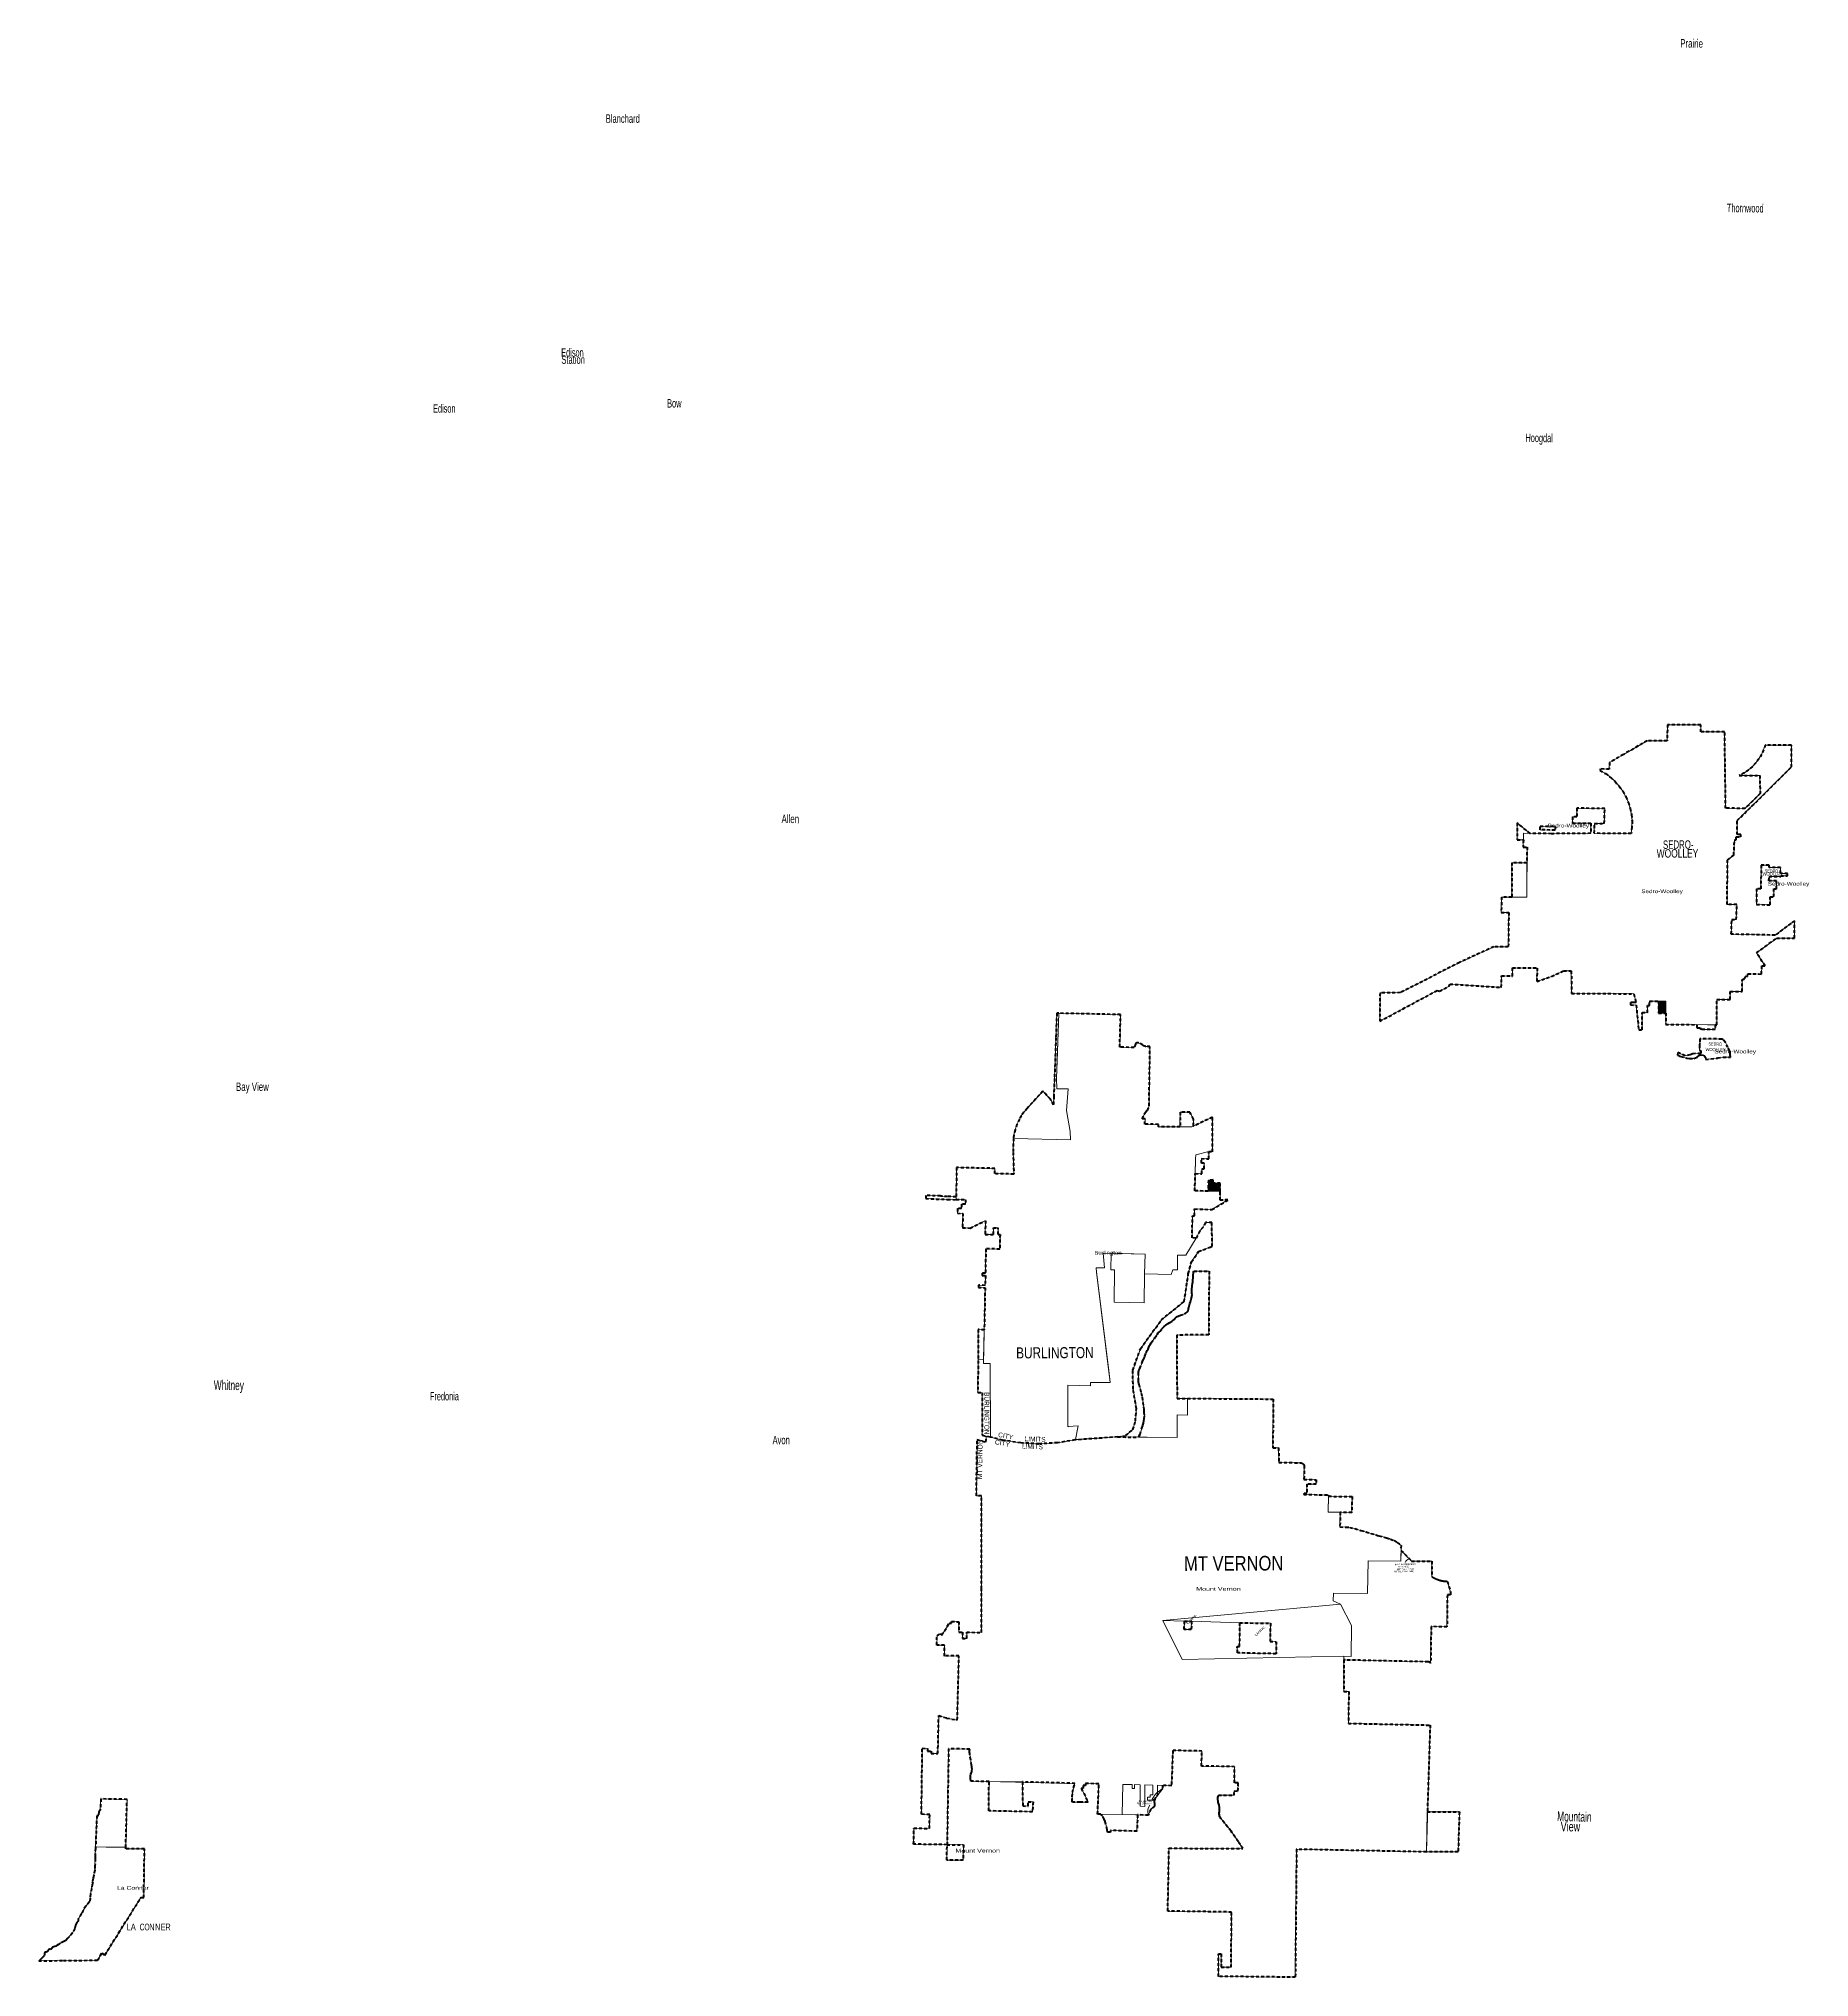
# Model space of a CAD drawing. Header units: feet. Extents: x -903180 to 1023491, y -707744 to 564635.
# Drawn here: x -368591 to -294919, y 327342 to 407993 of the extents above; entities that cross this region are included whole.
import ezdxf

# ---------------------------------------------------------------- set-up
doc = ezdxf.new("R2010")
doc.units = ezdxf.units.FT
doc.header["$LTSCALE"] = 80
doc.linetypes.add('SHORT_DASHED', pattern=[2.7, 1.5, -1.2])
for name, color, linetype, lineweight in [('1', 7, 'Continuous', 13), ('13', 7, 'SHORT_DASHED', 40), ('58', 7, 'Continuous', 13)]:
    doc.layers.add(name, color=color, linetype=linetype, lineweight=lineweight)
for name, color, linetype in [('14', 7, 'Continuous'), ('15', 7, 'Continuous'), ('16', 7, 'Continuous'), ('36', 7, 'Continuous')]:
    doc.layers.add(name, color=color, linetype=linetype)

msp = doc.modelspace()

# ---------------------------------------------------------------- hatches: boundary and pattern name
at = {"layer": '58'}
for points in [[(-300891.4, 367456.48), (-301189.01, 367455.49), (-301189.75, 367953.29), (-300889.76, 367952.26)], [(-319928.77, 360046.35), (-319923.28, 360508.98), (-319722.4, 360512.39), (-319721.59, 360386.4), (-319426.27, 360384.5), (-319427.66, 360034.79)]]:
    msp.add_hatch(color=256, dxfattribs=at).paths.add_polyline_path(points)

# ---------------------------------------------------------------- linework, layer by layer
at = {"layer": '1'}
for centre, radius, start, end in [((-311477.51, 344488.59), 277.72, 109.52606, 157.31886), ((-321449.4, 334352.59), 901.88, 119.16591, 157.08884), ((-321923.04, 334223.64), 522.44, 147.71579, 193.61664)]:
    msp.add_arc(centre, radius, start, end, dxfattribs=at)
at = {"layer": '13'}
for p, q in [((-307718.75, 372283.32), (-307734.5, 371643.13)), ((-299439.65, 366841.46), (-299439.94, 366771.38)), ((-327887.99, 362825.36), (-327965.37, 362595.35)), ((-319427.66, 360034.79), (-319426.27, 360384.5)), ((-328869.15, 358519.21), (-328665.97, 358519.35)), ((-328869.15, 358245.23), (-328869.15, 358519.21)), ((-328665.97, 358245.39), (-328665.97, 358519.35)), ((-328665.97, 358245.39), (-328592, 358245.46)), ((-310270.87, 343854.44), (-310258.34, 343851.15)), ((-324529.55, 334131.67), (-324478.92, 335387.81)), ((-318690.34, 335089.73), (-318681.68, 335429.44)), ((-324407.4, 334129.97), (-324529.55, 334131.67)), ((-324342.91, 334073.29), (-324407.4, 334129.97)), ((-324261.5, 333925.5), (-324342.91, 334073.29)), ((-324222.26, 333824.12), (-324261.5, 333925.5)), ((-324137.26, 333490.17), (-324222.26, 333824.12)), ((-324114.05, 333381.76), (-324137.26, 333490.17))]:
    msp.add_line(p, q, dxfattribs=at)
for points in [[(-298833.11, 366971.52), (-298767.04, 366971.46), (-298766, 368022.3), (-298204.68, 368021.75), (-298204.36, 368359.92), (-297711.6, 368356.54), (-297705.41, 368851.56), (-297652.14, 368852.76), (-297569.55, 368985.2), (-297484.14, 368984.47), (-297471.12, 369086.62), (-296904.52, 369081.19), (-296891.28, 369421.73), (-296756.05, 369418.11), (-297112.66, 369965.75), (-296274.39, 370569.17), (-295533.9, 370572.49), (-295529.25, 371300.94), (-295685.37, 371184.68), (-296339.36, 370697.65), (-298161.45, 370738.6), (-298145.06, 371345.23), (-297955.08, 371345.41), (-297931.45, 371968.08), (-298330.12, 371975.23), (-298324.7, 373824.35), (-298054.9, 374024.43), (-298032.6, 374664.74), (-297964.2, 374665.06), (-297960.74, 374789.82), (-297771.61, 374790.68), (-297772.02, 374879.22), (-297912.88, 374882.6), (-297915.54, 375462.07), (-295657.05, 377698.81), (-295663.19, 378606.26), (-296748.4, 378607.23), (-296816.76, 378408.56), (-296905.51, 378218.12), (-297013.67, 378038), (-297140.08, 377870.17), (-297283.33, 377716.47), (-297441.87, 377578.59), (-297613.95, 377458.04), (-297797.68, 377356.14), (-297834.83, 377338.48), (-296980.97, 377340.73), (-296959.8, 376587.41), (-297593.72, 375969.82), (-298397.03, 375979.32), (-298438.55, 379154.97), (-299431.94, 379152.6), (-299435.32, 379450.71), (-300814.16, 379452.72), (-300837.35, 378779.72), (-301668.4, 378785.94), (-302652.92, 378213.03), (-303228.78, 377877.93), (-303241.45, 377602.55), (-303620.11, 377616.06), (-303622.79, 377552.79), (-303399.11, 377420.49), (-303190.49, 377265.54), (-302999.2, 377089.63), (-302827.35, 376894.7), (-302676.82, 376682.86), (-302549.26, 376456.45), (-302446.06, 376217.95), (-302368.36, 375969.97), (-302317.01, 375715.22), (-302292.56, 375456.5), (-302295.29, 375196.65), (-302325.17, 374938.5), (-302327.26, 374926.34), (-303862.28, 374935.84), (-303855.25, 375348.63), (-303448.82, 375350.52), (-303427.53, 375966.32), (-304585.78, 375978.94), (-304584.91, 375622.91), (-304766, 375622.07), (-304767.21, 375363.37), (-304012.21, 375351.93), (-304014.32, 374934.7), (-305652.68, 374919.17), (-306529.25, 374932.34), (-307071.17, 375366.14), (-307068.9, 374658.95), (-306815.64, 374657.99), (-306821.86, 374363.61), (-306662.39, 374361.42), (-306666.06, 373705.44), (-307290.76, 373711.05), (-307297.04, 372280.72), (-307718.75, 372283.32)], [(-307734.5, 371643.13), (-307423.18, 371636.33), (-307440.79, 370212.61), (-308048.22, 370216.98), (-309478.12, 369558.73), (-311931.84, 368305.6), (-312779.07, 368292.9), (-312792.78, 367114.33), (-310402.49, 368396.62), (-310305.86, 368365.87), (-309918.14, 368564.64), (-309867.23, 368665.3), (-307734.36, 368522.49), (-307720.7, 369006.88), (-307272.43, 368997.93), (-307268.27, 369345.13), (-306238.12, 369331.31), (-306256.98, 368770.54), (-305642.97, 368983.49), (-305134.78, 369212.18), (-304822.37, 369210.38), (-304805.8, 368274.44), (-302222.93, 368259.36), (-302127.83, 367898.72), (-302227.69, 367898.41), (-302351.73, 367898.85), (-302352.11, 367792.85), (-302122.14, 367790.23), (-302012.18, 366753.68), (-301869.44, 366757.91), (-301866.87, 367474.03), (-301647.16, 367473.24), (-301646.09, 367772.88), (-301562.4, 367772.58), (-301561.75, 367954.67), (-301189.75, 367953.29), (-301189.01, 367455.49), (-300891.4, 367456.48), (-300893.27, 366978.11), (-299592.03, 366973.42)], [(-319928.77, 360046.35), (-320484.08, 360059.16), (-320469.07, 360775.63), (-320195.15, 360771.45), (-320195.55, 360981.45), (-320095.56, 360982.49), (-320094.66, 361214.49), (-320214.65, 361215.95), (-320214.7, 361399.95), (-319907.84, 361391.65), (-319908.63, 361693.26), (-319752.69, 361689.23), (-319747.43, 363124.1), (-320542.29, 362752.26), (-320542.48, 362769.26), (-320547.32, 363048.77), (-320689.26, 363331.56), (-321093.19, 363330.31), (-321103.46, 362720.57), (-321999.62, 362727.2), (-321999.62, 362827.2), (-322564.29, 362829.61), (-322558.27, 363051.68), (-322677.81, 363053.12), (-322569.23, 363293.6), (-322494.96, 363400.94), (-322452.68, 363400.43), (-322391.68, 363600.46), (-322351.19, 366064.5), (-322526.08, 366067.73), (-322546.99, 366071.28), (-322558.83, 366074.56), (-322579.44, 366082.06), (-322621.72, 366108.75), (-322656.97, 366132.17), (-322817.4, 366210.63), (-322832.74, 366216.25), (-322848.78, 366220.24), (-322868.69, 366223.52), (-322891.18, 366222.34), (-322912.49, 366213.44), (-322926.54, 366199.86), (-322948.44, 366163.28), (-323011.36, 366026.67), (-323607.09, 366037.66), (-323577.19, 367392.35), (-326148.42, 367448.8), (-326230.49, 367452), (-326266.93, 366432.13), (-326325.17, 364729.9), (-326353.32, 363991.17), (-326366.88, 363639.27), (-326460.67, 363823.27), (-326497.82, 363877.83), (-326816.14, 364205.89), (-327460.77, 363492.97), (-327597.57, 363331.4), (-327705.22, 363183.29), (-327787.07, 363038.55), (-327887.99, 362825.36)], [(-299592.03, 366973.42), (-299591.14, 366841.46), (-299439.65, 366841.46)], [(-298833.11, 366971.52), (-298831.95, 366771.46), (-299439.94, 366771.38)], [(-327965.37, 362595.35), (-328012.46, 362391.14), (-328034.5, 362243.98), (-328046.75, 361658.31), (-328017.94, 360757.49)], [(-328017.94, 360757.49), (-328811.03, 360775.15), (-328806.35, 360993.03), (-330400.56, 361028.13), (-330417.83, 359813.8), (-330776.31, 359824.61), (-331071.37, 359839.01), (-331071.39, 359847.02), (-331680.72, 359867.13), (-331681.11, 359735.08), (-330778.12, 359702.21), (-330418.81, 359690.06), (-330418.57, 359706.76), (-330022.64, 359692.5), (-330026.69, 359503.16), (-330199.01, 359502.33), (-330198.13, 359319.94), (-330365.56, 359322.65), (-330365.03, 359125.54), (-330140.08, 359119.91), (-330149.29, 358517.21), (-329837.69, 358514.18), (-329424.45, 358711.56), (-329199.61, 358816.49), (-329207.72, 358244.9), (-328869.15, 358245.23)], [(-319426.27, 360384.5), (-319721.59, 360386.4), (-319722.4, 360512.39), (-319923.28, 360508.98), (-319928.77, 360046.35)], [(-323697.12, 349821.77), (-323362.72, 349874.4), (-323059.52, 350131.11), (-322958.33, 350485.44), (-322916.36, 351003.35), (-323056.25, 351815.21), (-323062.73, 352594.83), (-322749.79, 353493.37), (-321879.02, 354691.43), (-320926.62, 355453.83), (-320756.55, 356611.05), (-320627.29, 357107.97), (-320334.77, 357530.01), (-319844.96, 357717.21), (-319769.05, 357754.58), (-319773.15, 358738.45), (-320043.17, 358742.22), (-320138.91, 358554.71), (-320283.49, 358390.29), (-320432.28, 358096.41), (-320593.04, 358099.03), (-320587.57, 359027.37), (-320497.57, 359027.12), (-320494.93, 359305.12), (-319772.46, 359283.9), (-319108.16, 359680.7), (-319435.71, 359677.16), (-319427.66, 360034.79)], [(-328592, 358245.46), (-328599.86, 357637.98), (-329181.46, 357646.7), (-329201.5, 356634.22), (-329334.07, 356635.42), (-329334.3, 356535.33), (-329199.09, 356535.6), (-329210.98, 356127.59), (-329488.55, 356134.76), (-329490.17, 356037.21), (-329212.6, 356030.04), (-329248.19, 354277.22), (-329499.08, 354287.4), (-329511.76, 351666.97), (-329331.78, 351662.02), (-329337.58, 349897.91), (-329164.73, 349858.07)], [(-323697.12, 349821.77), (-322831.58, 349813.81), (-322796.95, 349871.34), (-322765.24, 349937.93), (-322694.49, 350191.32), (-322648.99, 350310.29), (-322625.46, 350393.11), (-322603.81, 350490.99), (-322593.46, 350569.11), (-322583.1, 350728.17), (-322586.87, 350839.23), (-322593.46, 350961.58), (-322616.99, 351136.64), (-322645.23, 351354.06), (-322671.59, 351511.24), (-322713.94, 351677.83), (-322797.7, 352003.48), (-322815.58, 352047.71), (-322825.93, 352102.3), (-322832.52, 352167.24), (-322832.52, 352475.02), (-322826.87, 352519.25), (-322808.99, 352585.14), (-322779.81, 352674.55), (-322656.52, 352957.84), (-322640.52, 353027.48), (-322624.52, 353045.37), (-322583.11, 353123.48), (-322559.58, 353181.84), (-322515.34, 353314.54), (-322494.64, 353363.48), (-322462.64, 353416.19), (-322432.52, 353472.66), (-322398.64, 353555.48), (-322367.58, 353620.43), (-322344.05, 353669.37), (-322299.82, 353738.08), (-322144.52, 353940.43), (-322054.17, 354084.44), (-322008.99, 354148.44), (-321955.35, 354189.85), (-321931.35, 354216.45), (-321836.29, 354342.56), (-321804.76, 354381.15), (-321759.11, 354423.02), (-321698.41, 354471.02), (-321590.17, 354542.55), (-321525.7, 354580.67), (-321410.88, 354653.14), (-321348.29, 354708.67), (-321297.93, 354763.26), (-321273.93, 354792.43), (-321252.76, 354812.19), (-321222.17, 354830.55), (-321182.64, 354847.49), (-321078.64, 354881.84), (-320912.99, 354940.19), (-320890.4, 354952.43), (-320850.87, 354979.25), (-320804.28, 355032.9), (-320766.63, 355088.43), (-320749.68, 355136.55), (-320745.21, 355162.67), (-320738.86, 355212.08), (-320727.09, 355256.32), (-320692.26, 355366.91), (-320668.5, 355439.61), (-320631.32, 355567.62), (-320611.09, 355643.85), (-320604.96, 355682.44), (-320603.08, 355733.27), (-320606.84, 355801.03), (-320612.03, 355909.28), (-320613.91, 355971.39), (-320598.85, 356101.28), (-320583.79, 356210.45), (-320571.56, 356276.34), (-320563.08, 356346.69), (-320556.49, 356443.16), (-320550.37, 356544.81), (-320542.37, 356661.99), (-320538.13, 356682.23), (-320526.84, 356715.17), (-319890.85, 356713.62), (-319909.75, 354073.62), (-321238.09, 354059.14), (-321225.23, 351423.8), (-320787.51, 351421.57)], [(-320787.51, 351421.57), (-317225.77, 351395.99), (-317236.34, 349368.05), (-317000.47, 349366.78), (-316989.96, 348754.14), (-316336.58, 348750.78), (-316103.28, 348748.72), (-316098.38, 348748.87), (-316081.41, 348748.25), (-316064.61, 348745.86), (-316048.15, 348741.72), (-316032.21, 348735.89), (-316016.97, 348728.42), (-316002.59, 348719.41), (-315989.23, 348708.93), (-315977.04, 348697.12), (-315966.15, 348684.1), (-315956.69, 348670.01), (-315948.74, 348655.01), (-315942.41, 348639.26), (-315937.76, 348622.94), (-315943.89, 348052.73), (-315430.77, 348039.87), (-315429.89, 347854.13), (-315822.67, 347860.1), (-315820.8, 347465.14), (-315953.1, 347468.54), (-315953.67, 347431.04), (-314921.11, 347404.5), (-314922.37, 347353.21), (-313941.61, 347336.34), (-313958.72, 346676.53), (-314437.48, 346684.78), (-314447.01, 346075.16)], [(-329973.9, 341433.92), (-329978.51, 341697.11), (-329358.95, 341683.24), (-329359.5, 343501.13), (-329360.67, 347371.67), (-329576.7, 347370.63), (-329543.95, 349711.87), (-329184.24, 349604.97), (-329164.73, 349858.07)], [(-323697.12, 349821.77), (-325433.36, 349699.89), (-325453.34, 349698.49), (-325473.36, 349695.26), (-326206.18, 349577.11), (-326967.59, 349535.09), (-327729.21, 349572.88), (-328482.72, 349690.08), (-328993.83, 349816.68), (-329164.73, 349858.07)], [(-314447.01, 346075.16), (-314196.96, 346072.97), (-314037.49, 346057.9), (-313828.29, 346011.64), (-313571.92, 345932.63), (-312826.27, 345705.56), (-312504.79, 345623.37), (-312343.69, 345573.33), (-312196.97, 345509.33), (-312067.95, 345431.65), (-311906.37, 345309.65)], [(-311906.37, 345309.65), (-311906.96, 345098.3), (-311464.14, 344656.89), (-310619.83, 344651.96), (-310627.85, 344012.87), (-310614.02, 344004.08), (-310596.93, 343993.5), (-310584.68, 343986.17), (-310571.19, 343978.34), (-310560.26, 343972.11), (-310546.15, 343964.35), (-310536.34, 343959.04), (-310522.82, 343951.91), (-310510.26, 343945.56), (-310501.16, 343940.98), (-310485.93, 343933.62), (-310473.33, 343927.73), (-310456.97, 343920.32), (-310441.43, 343913.5), (-310431.16, 343909.17), (-310415.39, 343902.65), (-310401.63, 343897.23), (-310390.58, 343892.96), (-310379.84, 343888.96), (-310364.07, 343883.31), (-310354.5, 343879.98), (-310343.57, 343876.25), (-310335.15, 343873.46), (-310320.31, 343868.73), (-310311.45, 343866.02), (-310298.85, 343862.26), (-310288.62, 343859.32), (-310279.12, 343856.69), (-310270.87, 343854.44)], [(-310258.34, 343851.15), (-310247.96, 343848.52), (-310239.7, 343846.5), (-310226.99, 343843.52), (-310216.02, 343841.08), (-310209.28, 343839.6), (-310197.58, 343837.16), (-310183.86, 343834.44), (-310173.71, 343832.51), (-310156.69, 343829.53), (-310145.76, 343827.71), (-310134.59, 343825.95), (-310121.61, 343824.06), (-310107.78, 343822.23), (-310094.95, 343820.64), (-310087.44, 343819.79), (-310073.48, 343818.25), (-310060.73, 343817.01), (-310049.72, 343816.08), (-310033.71, 343814.84), (-310017.59, 343813.83), (-309994.88, 343812.78), (-309979.14, 343812.27), (-309973.16, 343812.12), (-309845.9, 343365.68), (-309847.41, 343245.58), (-309977.34, 343251.55), (-309994.08, 341917.47), (-310653.98, 341930.6), (-310673.03, 340411.84), (-310676.54, 340416.47), (-310680, 340420.47), (-310682.71, 340423.52), (-310686.78, 340427.72), (-310691.32, 340431.92), (-310698.58, 340437.89), (-310703.46, 340441.35), (-310709.49, 340445.28), (-310713.7, 340447.72), (-310718.71, 340450.43), (-310723.8, 340452.81), (-310730.09, 340455.46), (-310735.92, 340457.56), (-310741.96, 340459.39), (-310747.72, 340460.88), (-310753.96, 340462.1), (-310762.91, 340463.38), (-310771.86, 340464.06), (-310781.37, 340463.9), (-314286.5, 340543.17), (-314286.9, 339228.88), (-314080.12, 339223.77), (-314096.25, 337904.72), (-310694.66, 337832.02), (-310811.48, 334217.21), (-309479.12, 334223.47), (-309527.44, 332563.22), (-310847.48, 332557.02), (-316254.04, 332664.77), (-316304.23, 327342.26), (-319501.76, 327378.17), (-319499.41, 328313.93), (-319388.4, 328311.25), (-319388.07, 327765.85), (-318979.7, 327756.63), (-318954.65, 330053.86), (-321610.6, 330094.58), (-321560.89, 332709.76), (-318482.28, 332692.59), (-318686.96, 332986.1), (-318980.11, 333418.12), (-319376.07, 333915.25), (-319378.76, 333918.43), (-319402.91, 333950.55), (-319423.56, 333985.01), (-319440.5, 334021.45), (-319453.54, 334059.46), (-319462.53, 334098.62), (-319467.38, 334138.51), (-319468.04, 334178.68), (-319461.27, 334226.94), (-319455.93, 334317.48), (-319460.08, 334408.09), (-319473.68, 334497.76), (-319496.58, 334585.52), (-319507.77, 334617.91), (-319519.91, 334666.61), (-319526.9, 334716.31), (-319528.65, 334766.47), (-319525.16, 334816.54), (-319516.44, 334865.97), (-319502.61, 334914.22), (-318847.04, 334912.89), (-318844.53, 335091.91), (-318690.34, 335089.73)], [(-330795.82, 332857.33), (-332186.73, 332877.02), (-332176.74, 333544.92), (-331523.68, 333532.6), (-331518.27, 334114.59), (-331862.15, 334121.74), (-331826.31, 336868.75), (-331608.81, 336857.55), (-331608.81, 336749.04), (-331456.44, 336744.42), (-331460.77, 336652.75), (-331179.96, 336645.77), (-331142.94, 338233.54), (-330812.58, 338126.52), (-330369.03, 338041.05), (-330301.57, 340714.67), (-330898.93, 340707.17), (-330902.2, 341151.26), (-331224.07, 341158.51), (-331213.56, 341553.05), (-331087.08, 341630.61), (-331017.24, 341573.18), (-330699.95, 342074.57), (-330614.54, 342074.57), (-330612.23, 342136.9), (-330300.79, 342133.98), (-330302.87, 341705.19), (-330159.74, 341700.58), (-330159.74, 341437.39), (-329973.9, 341433.92)], [(-329060.14, 334265.33), (-329048.34, 335482.62), (-329799.85, 335498.24), (-329809.81, 335532.45), (-329819.75, 335582.9), (-329824.37, 335634.11), (-329823.61, 335685.53), (-329817.48, 335736.58), (-329806.05, 335786.72), (-329785.78, 335836.45), (-329770.34, 335889.44), (-329760.51, 335943.75), (-329756.42, 335998.8), (-329758.11, 336053.96), (-329765.55, 336108.65), (-329778.67, 336162.26), (-329846.81, 336609.44), (-329852.31, 336639.88), (-329858.8, 336703.84), (-329858.56, 336768.12), (-329851.61, 336832.03), (-330731.43, 336849.4), (-330795.82, 332857.33)], [(-318681.68, 335429.44), (-318839.43, 335428.69), (-318828.07, 336101.15), (-320209.94, 336130.37), (-320191.66, 336753.63), (-321402.33, 336776.94), (-321457.14, 335311.06), (-321825.67, 335321.65), (-321826.37, 335175.86), (-321866.78, 335141.43), (-322150.61, 334756.52), (-322175.67, 334682.39), (-322178.94, 334649.69), (-322162.6, 334552.68), (-322161.51, 334501.45), (-322170.48, 334453.09), (-322320.73, 334338.99), (-322417.48, 334112.41), (-322418.4, 334082.73), (-322869.82, 334097.11)], [(-324478.92, 335387.81), (-325038.58, 335401.29), (-325041.55, 335321.84), (-325128.82, 335323.65), (-325130.43, 335191.63), (-325213.22, 335191.23), (-325106.38, 335003.67), (-324926.84, 334621.63), (-325264.38, 334624.85), (-325582.46, 334631.77), (-325584.51, 334660.22), (-325586.76, 334850.69), (-325569.08, 335040.35), (-325531.67, 335227.13), (-325474.94, 335408.97), (-327650.4, 335466.35), (-327649.42, 334468.08), (-327425.41, 334462.95), (-327425.58, 334639), (-327216.63, 334634.21), (-327242.13, 334223.69), (-329060.14, 334265.33)], [(-322869.82, 334097.11), (-322892.45, 333418.27), (-323992.05, 333447.96), (-323998.55, 333378.26), (-324114.05, 333381.76)]]:
    msp.add_lwpolyline(points, dxfattribs=at)
for points in [[(-305495.28, 375069.86), (-306111.65, 375078.2), (-306111.65, 375239.62), (-305495.28, 375224.98)], [(-297108.98, 371968.34), (-296547.12, 371964.16), (-296540.04, 372297.8), (-296399.08, 372299.53), (-296397.35, 372629.91), (-296278.97, 372628.3), (-296278.32, 372957.6), (-296593.66, 372959.27), (-296590.42, 373140.97), (-296108.03, 373135.95), (-296108.16, 373163.93), (-295817.14, 373172.03), (-295819.5, 373269.98), (-296111.87, 373268.3), (-296115.12, 373509.34), (-296587.93, 373510.46), (-296589.1, 373610.48), (-296913.03, 373610.08), (-296939.06, 372622.4), (-297107.57, 372627.59), (-297113.01, 371968.37)], [(-299223.52, 365523.24), (-298752.45, 365586.3), (-298724.12, 365590.35), (-298493.4, 365618.7), (-298190.82, 365624.85), (-298204.25, 365750.77), (-298230.37, 365897.34), (-298304.92, 366033.07), (-298409.17, 366230.26), (-298501.32, 366344.76), (-298520.37, 366362.93), (-298539.53, 366373.61), (-298548.29, 366375.32), (-298565.94, 366376.15), (-299469.93, 366385.42), (-299471.96, 366185.52), (-299481.24, 366136.5), (-299481.24, 366116.35), (-299479.89, 365900.06), (-299429.68, 365900.56), (-299431.7, 365769.58), (-299762.94, 365766.37), (-299884.34, 365713.83), (-300078.68, 365683.85), (-300293.63, 365774.72), (-300384.53, 365815.02), (-300394.87, 365708.44), (-300379.79, 365703.02), (-300266.43, 365654.55), (-300007.31, 365585.93), (-299898.01, 365569.8), (-299723.95, 365569.86), (-299645.74, 365597.13), (-299583.96, 365626.69), (-299479.21, 365707.29), (-299438.92, 365723.41), (-299291.2, 365693.86), (-299234.8, 365602.51), (-299224.15, 365529.19)], [(-320632.8, 341806.76), (-320927.51, 341812.58), (-320913.02, 342161.98), (-320628.37, 342157.5)], [(-317105.99, 340799.27), (-318711.45, 340837.45), (-318721.84, 341107.11), (-318620.55, 341104.17), (-318615.39, 342086.39), (-317341.45, 342068.45), (-317352.86, 341307.83), (-317096.51, 341302.23)], [(-368591.07, 328025.44), (-367564.87, 328034.05), (-366145.41, 328051.9), (-365964.85, 328340.36), (-365841.15, 328264.67), (-364344.26, 330656.11), (-364221, 330653.95), (-364192.18, 332678.88), (-364618.99, 332685.33), (-364973.83, 332691.01), (-364971.79, 332749.6), (-364919, 334742.95), (-366003, 334759.95), (-366034, 334294.95), (-366095.72, 334225.28), (-366102.02, 334061.99), (-366177, 334063.98), (-366192.91, 333651.59), (-366227.06, 332766.48), (-366232.99, 332709.74), (-366244.54, 332399.96), (-366242, 332277.95), (-366252, 331982.95), (-366256.55, 331812.88), (-366257, 331795.95), (-366330, 331454.95), (-366364, 331306.95), (-366348, 331260.95), (-366367, 331201.95), (-366392, 331036.95), (-366437, 330806.95), (-366451, 330626.95), (-366479, 330472.95), (-366634, 330300.95), (-366827, 329974.95), (-366945, 329739.95), (-366953, 329667.95), (-367006, 329615.95), (-367062, 329499.95), (-367088, 329362.95), (-367182, 329183.95), (-367381, 328960.95), (-367469, 328872.95), (-367553.46, 328835.18), (-367694.98, 328753.56), (-367771.23, 328706.64), (-367833.09, 328668.41), (-367886.58, 328635.79), (-367962.05, 328609.91), (-368001.04, 328588.94), (-368059.68, 328520.15), (-368082.49, 328500.69), (-368134.08, 328528.55), (-368146.75, 328510.79), (-368173.4, 328497.5), (-368188.2, 328475.77), (-368200.6, 328466.07), (-368228.44, 328414.47), (-368277.64, 328389.78), (-368283.75, 328387.96), (-368324.14, 328387.21), (-368355.63, 328347.84), (-368355.37, 328291.32), (-368369.09, 328239.27), (-368461.06, 328137.23), (-368546.19, 328058.12), (-368589.73, 328028.77)], [(-330795.82, 332857.33), (-330114.73, 332854.02), (-330121.48, 332211.71), (-330810.35, 332218.06)]]:
    msp.add_lwpolyline(points, close=True, dxfattribs=at)
at = {"layer": '58'}
for points in [[(-299151.19, 366971.83), (-300893.27, 366978.11), (-300889.76, 367952.26), (-301561.75, 367954.67), (-301562.4, 367772.58), (-301646.09, 367772.88), (-301647.16, 367473.24), (-301866.87, 367474.03), (-301869.44, 366757.91), (-302012.18, 366753.68), (-302122.14, 367790.23), (-302352.11, 367792.85), (-302351.73, 367898.85), (-302227.69, 367898.41), (-302127.83, 367898.72), (-302222.93, 368259.36), (-304805.8, 368274.44), (-304822.37, 369210.38), (-305134.78, 369212.18), (-305642.97, 368983.49), (-306256.98, 368770.54), (-306238.12, 369331.31), (-307268.27, 369345.13), (-307272.43, 368997.93), (-307720.7, 369006.88), (-307734.36, 368522.49), (-309867.23, 368665.3), (-309918.14, 368564.64), (-310305.86, 368365.87), (-310402.49, 368396.62), (-312792.78, 367114.33), (-312779.07, 368292.9), (-311931.84, 368305.6), (-309478.12, 369558.73), (-308048.22, 370216.98), (-307440.79, 370212.61), (-307423.18, 371636.33), (-307734.5, 371643.13), (-307718.75, 372283.32), (-306674.05, 372276.89), (-306662.39, 374361.42), (-306821.86, 374363.61), (-306809.8, 374937.97), (-305652.68, 374919.17), (-304014.32, 374934.7), (-304012.21, 375351.93), (-304767.21, 375363.37), (-304766, 375622.07), (-304584.91, 375622.91), (-304585.78, 375978.94), (-303427.53, 375966.32), (-303448.82, 375350.52), (-303855.25, 375348.63), (-303862.28, 374935.84), (-302327.26, 374926.34), (-302325.17, 374938.5), (-302295.29, 375196.65), (-302292.56, 375456.5), (-302317.01, 375715.22), (-302368.36, 375969.97), (-302446.06, 376217.95), (-302549.26, 376456.45), (-302676.82, 376682.86), (-302827.35, 376894.7), (-302999.2, 377089.63), (-303190.49, 377265.54), (-303399.11, 377420.49), (-303622.79, 377552.79), (-303620.11, 377616.06), (-303241.45, 377602.55), (-303228.78, 377877.93), (-302652.92, 378213.03), (-301668.4, 378785.94), (-300837.35, 378779.72), (-300814.16, 379452.72), (-299435.32, 379450.71), (-299431.94, 379152.6), (-298438.55, 379154.97), (-298397.03, 375979.32), (-297593.72, 375969.82), (-296959.8, 376587.41), (-296980.97, 377340.73), (-297834.83, 377338.48), (-297797.68, 377356.14), (-297613.95, 377458.04), (-297441.87, 377578.59), (-297283.33, 377716.47), (-297140.08, 377870.17), (-297013.67, 378038), (-296905.51, 378218.12), (-296816.76, 378408.56), (-296748.4, 378607.23), (-295663.19, 378606.26), (-295657.05, 377698.81), (-297915.54, 375462.07), (-297912.88, 374882.6), (-297772.02, 374879.22), (-297771.61, 374790.68), (-297960.74, 374789.82), (-297964.2, 374665.06), (-298032.6, 374664.74)], [(-298032.6, 374664.74), (-298054.9, 374024.43), (-298324.7, 373824.35), (-298330.12, 371975.23), (-297931.45, 371968.08), (-297955.08, 371345.41), (-298145.06, 371345.23), (-298161.45, 370738.6), (-296339.36, 370697.65), (-295685.37, 371184.68), (-295529.25, 371300.94), (-295533.9, 370572.49), (-296274.39, 370569.17), (-297112.66, 369965.75), (-296756.05, 369418.11), (-296891.28, 369421.73), (-296904.52, 369081.19), (-297471.12, 369086.62), (-297484.14, 368984.47), (-297569.55, 368985.2), (-297652.14, 368852.76), (-297705.41, 368851.56), (-297711.6, 368356.54), (-298204.36, 368359.92), (-298204.68, 368021.75), (-298766, 368022.3), (-298767.04, 366971.46), (-299151.19, 366971.83)], [(-325453.34, 349698.49), (-325449.37, 349718.39), (-325336.32, 350285.7), (-325750.66, 350249.64), (-325770.6, 350247.91), (-325770.56, 350267.9), (-325767.47, 351970.24), (-324831.9, 351948.61), (-324824.75, 352092.37), (-324013.51, 352083.88), (-324066.23, 352583.58), (-324572.26, 356671.65), (-324595.22, 356862.03), (-324239.83, 356856.66), (-324296.48, 357468.49), (-322555.64, 357423.88), (-322578.41, 356607.25), (-321468.88, 356578.82), (-321407.14, 356776.54), (-321209.61, 356773.92), (-321203.59, 357389.23), (-320864.59, 357380.54), (-320428.12, 358097.2), (-320593.04, 358099.03), (-320587.57, 359027.37), (-320497.57, 359027.12), (-320497.08, 359127.12), (-320494.93, 359305.12), (-319772.46, 359283.9), (-319108.16, 359680.7), (-319435.71, 359677.16), (-319427.66, 360034.79), (-320484.08, 360059.16), (-320451.94, 361395.55), (-320444.81, 361562.38), (-319908.63, 361693.26), (-319752.69, 361689.23), (-319747.43, 363124.1), (-320611.93, 362719.62), (-321999.62, 362727.2), (-321999.62, 362827.2), (-322564.29, 362829.61), (-322558.27, 363051.68), (-322677.81, 363053.12), (-322569.23, 363293.6), (-322494.96, 363400.94), (-322452.68, 363400.43), (-322391.68, 363600.46), (-322351.19, 366064.5), (-322526.08, 366067.73), (-322546.99, 366071.28), (-322558.83, 366074.56), (-322579.44, 366082.06), (-322579.44, 366082.06), (-322621.72, 366108.75), (-322656.97, 366132.17), (-322817.4, 366210.63), (-322817.4, 366210.63), (-322848.78, 366220.24), (-322891.18, 366222.34), (-322912.49, 366213.44), (-322926.54, 366199.86), (-322948.44, 366163.28), (-323011.36, 366026.67), (-323607.09, 366037.66), (-323577.19, 367392.35), (-326148.42, 367448.8), (-326219.58, 365459.76), (-326247, 364735.2), (-326227.67, 364310.64), (-325759.82, 364305.36), (-325821.24, 363403.11), (-325677.7, 362531.41), (-325659.65, 362178.39), (-328034.5, 362243.98), (-328046.75, 361658.31), (-328036.95, 361351.88), (-328017.94, 360757.49), (-328811.03, 360775.15), (-328806.35, 360993.03), (-330400.56, 361028.13), (-330417.67, 359735.59), (-330418.63, 359706.75), (-330022.64, 359692.5), (-330026.69, 359503.16), (-330199.01, 359502.33), (-330198.13, 359319.94), (-330365.56, 359322.65), (-330365.03, 359125.54), (-330140.08, 359119.91), (-330149.29, 358517.21), (-329837.69, 358514.18), (-329424.45, 358711.56), (-329199.61, 358816.49), (-329207.72, 358244.9), (-328869.15, 358245.23), (-328869.15, 358519.21)], [(-328869.15, 358519.21), (-328665.97, 358519.35), (-328665.97, 358245.39), (-328592, 358245.46), (-328599.86, 357637.98), (-329181.46, 357646.7), (-329201.19, 356636.28), (-329334.07, 356635.42), (-329334.3, 356535.33), (-329199.09, 356535.6), (-329210.98, 356127.59), (-329488.55, 356134.76), (-329490.17, 356037.21), (-329212.6, 356030.04), (-329278.43, 352880.13), (-328999.78, 352873.65), (-328993.83, 349816.68), (-328482.72, 349690.08), (-327729.21, 349572.88), (-326967.59, 349535.09), (-326206.18, 349577.11), (-325473.36, 349695.26), (-325453.34, 349698.49)], [(-319460.08, 334408.09), (-319455.93, 334317.48), (-319461.27, 334226.94), (-319468.04, 334178.68), (-319467.38, 334138.51), (-319462.53, 334098.62), (-319453.54, 334059.46), (-319440.5, 334021.45), (-319423.56, 333985.01), (-319402.91, 333950.55), (-319378.76, 333918.43), (-319376.07, 333915.25), (-318980.11, 333418.12), (-318686.96, 332986.1), (-318482.28, 332692.59), (-321560.89, 332709.76), (-321610.6, 330094.58), (-318954.65, 330053.86), (-318979.7, 327756.63), (-319388.07, 327765.85), (-319388.4, 328311.25), (-319499.41, 328313.93), (-319501.76, 327378.17), (-316304.23, 327342.26), (-316254.04, 332664.77), (-310847.48, 332557.02), (-310694.66, 337832.02), (-314096.25, 337904.72), (-314080.12, 339223.77), (-314286.9, 339228.88), (-314286.45, 340696.62), (-321006.46, 340562.94), (-321815.82, 342182.69), (-314423.71, 342859.47), (-314724.12, 343007.03), (-314718.58, 343319), (-313302.51, 343303.58), (-313270.95, 344667.59), (-311908.19, 344659.49), (-311906.38, 345305.34), (-312067.95, 345431.65), (-312149.92, 345484.56), (-312196.97, 345509.33), (-312343.69, 345573.33), (-312504.79, 345623.37), (-312593.5, 345649.66), (-312826.27, 345705.56), (-313571.92, 345932.63), (-313670.01, 345960.9), (-313828.29, 346011.64), (-314037.49, 346057.9), (-314196.96, 346072.97), (-314446.94, 346079.72), (-314437.42, 346688.13), (-314938.62, 346693.4), (-314921.11, 347404.5), (-315953.67, 347431.04), (-315953.1, 347468.54), (-315820.8, 347465.14), (-315822.67, 347860.1), (-315429.89, 347854.13), (-315430.77, 348039.87), (-315943.89, 348052.73), (-315937.76, 348622.94), (-315942.41, 348639.26), (-315948.74, 348655.01), (-315956.69, 348670.01), (-315966.15, 348684.1), (-315977.04, 348697.12), (-315989.23, 348708.93), (-316002.59, 348719.41), (-316016.97, 348728.42), (-316032.21, 348735.89), (-316048.15, 348741.72), (-316064.61, 348745.86), (-316081.41, 348748.25), (-316098.38, 348748.87), (-316103.28, 348748.72), (-316336.58, 348750.78), (-316989.96, 348754.14), (-317000.47, 349366.78), (-317236.34, 349368.05), (-317225.77, 351395.99), (-320787.51, 351421.57), (-320793.27, 350731.05), (-321224.02, 350744.76), (-321219.52, 349802.63), (-323697.12, 349821.77), (-325433.36, 349699.89), (-325453.34, 349698.49)], [(-328993.83, 349816.68), (-329164.73, 349858.07), (-329184.24, 349604.97), (-329543.95, 349711.87), (-329576.7, 347370.63), (-329360.67, 347371.67), (-329359.5, 343501.13), (-329358.95, 341683.24), (-329978.51, 341697.11), (-329973.9, 341433.92), (-330159.74, 341437.39), (-330159.74, 341700.58), (-330302.87, 341705.19), (-330300.79, 342133.98), (-330612.23, 342136.9), (-330614.54, 342074.57), (-330699.95, 342074.57), (-331017.24, 341573.18), (-331087.08, 341630.61), (-331213.56, 341553.05), (-331224.07, 341158.51), (-330902.2, 341151.26), (-330898.93, 340707.17), (-330301.57, 340714.67), (-330369.03, 338041.05)], [(-325453.34, 349698.49), (-325473.36, 349695.26), (-326206.18, 349577.11), (-326967.59, 349535.09), (-327729.21, 349572.88), (-328482.72, 349690.08), (-328993.83, 349816.68)], [(-330369.03, 338041.05), (-330812.58, 338126.52), (-331142.94, 338233.54), (-331179.96, 336645.77), (-331460.77, 336652.75), (-331456.44, 336744.42), (-331608.81, 336749.04), (-331608.81, 336857.55), (-331826.31, 336868.75), (-331862.15, 334121.74), (-331518.27, 334114.59), (-331523.68, 333532.6), (-332176.74, 333544.92), (-332186.73, 332877.02), (-330795.82, 332857.33), (-330810.35, 332218.06), (-330121.48, 332211.71), (-330114.73, 332854.02), (-330795.65, 332859.51), (-330731.43, 336849.4), (-329851.61, 336832.03), (-329858.56, 336768.12), (-329858.8, 336703.84), (-329852.31, 336639.88), (-329846.81, 336609.44), (-329778.67, 336162.26), (-329765.55, 336108.65), (-329758.11, 336053.96), (-329756.42, 335998.8), (-329760.51, 335943.75), (-329770.34, 335889.44), (-329785.78, 335836.45), (-329806.05, 335786.72), (-329817.48, 335736.58), (-329823.61, 335685.53), (-329824.37, 335634.11), (-329819.75, 335582.9), (-329809.81, 335532.45), (-329799.85, 335498.24), (-325474.94, 335408.97), (-325531.67, 335227.13), (-325569.08, 335040.35), (-325586.76, 334850.69), (-325584.51, 334660.22), (-325582.46, 334631.77), (-325264.38, 334624.85), (-324926.84, 334621.63), (-325106.38, 335003.67), (-325213.22, 335191.23), (-325130.43, 335191.63), (-325128.82, 335323.65), (-325041.55, 335321.84), (-325038.58, 335401.29), (-324478.92, 335387.81), (-324529.55, 334131.67), (-323510.85, 334117.54), (-323478.8, 335366.26), (-323088.25, 335357.59), (-323090.84, 335189.12), (-322992.39, 335189.59), (-322993.19, 335355.16), (-322763.05, 335351.13), (-322757.49, 334454.72), (-322566.32, 334450.58), (-322559.41, 335345.65), (-322236.63, 335333.93), (-322238.24, 334931.85), (-322341.19, 334932.48), (-322339.88, 334827.43), (-322448.9, 334828.08), (-322451.71, 334710.93), (-322229.14, 334715.62), (-322188.21, 334744.51), (-322150.52, 334777.53), (-322116.49, 334814.3), (-322086.49, 334854.43), (-322060.85, 334897.48), (-322042.39, 334936.74), (-322044.65, 335327.59), (-321457.14, 335311.06), (-321402.33, 336776.94), (-320191.66, 336753.63), (-320209.94, 336130.37), (-318828.07, 336101.15), (-318839.43, 335428.69), (-318681.68, 335429.44), (-318690.34, 335089.73), (-318844.53, 335091.91), (-318847.04, 334912.89), (-319502.61, 334914.22), (-319516.44, 334865.97), (-319525.16, 334816.54), (-319528.65, 334766.47), (-319526.9, 334716.31), (-319519.91, 334666.61), (-319507.77, 334617.91), (-319496.58, 334585.52), (-319473.68, 334497.76), (-319460.08, 334408.09)]]:
    msp.add_lwpolyline(points, dxfattribs=at)
for points in [[(-306809.8, 374937.97), (-306815.64, 374657.99), (-307068.9, 374658.95), (-307071.17, 375366.14), (-306529.25, 374932.34)], [(-306111.65, 375239.62), (-305495.28, 375224.98), (-305495.28, 375069.86), (-306111.65, 375078.2)], [(-306674.05, 372276.89), (-307297.04, 372279.62), (-307290.76, 373711.05), (-306666.06, 373705.44)], [(-297108.98, 371968.34), (-296547.12, 371964.16), (-296540.04, 372297.8), (-296399.08, 372299.53), (-296397.35, 372629.91), (-296278.97, 372628.3), (-296278.32, 372957.6), (-296593.66, 372959.27), (-296590.42, 373140.97), (-296108.03, 373135.95), (-296108.16, 373163.93), (-295817.14, 373172.03), (-295819.5, 373269.98), (-296111.87, 373268.3), (-296115.12, 373509.34), (-296587.93, 373510.46), (-296589.1, 373610.48), (-296913.03, 373610.08), (-296939.06, 372622.4), (-297107.57, 372627.59), (-297113.01, 371968.37)], [(-300891.4, 367456.48), (-301189.01, 367455.49), (-301189.75, 367953.29), (-300889.76, 367952.26)], [(-326460.67, 363823.27), (-326366.88, 363639.27), (-326353.32, 363991.17), (-326325.17, 364729.9), (-326325.17, 364729.9), (-326266.93, 366432.13), (-326230.49, 367452), (-326148.42, 367448.8), (-326247, 364735.2), (-326227.67, 364310.64), (-325759.82, 364305.36), (-325821.24, 363403.11), (-325677.7, 362531.41), (-325659.65, 362178.39), (-328034.5, 362243.98), (-328012.46, 362391.14), (-327965.37, 362595.35), (-327887.99, 362825.36), (-327787.07, 363038.55), (-327705.22, 363183.29), (-327597.57, 363331.4), (-326816.14, 364205.89), (-326497.82, 363877.83)], [(-299595.05, 366977.54), (-298833.25, 366969.12), (-298833.25, 366775.39), (-299444.58, 366775.39), (-299443.53, 366838.56), (-299590.84, 366838.56)], [(-299223.52, 365523.24), (-298752.45, 365586.3), (-298724.12, 365590.35), (-298493.4, 365618.7), (-298190.82, 365624.85), (-298204.25, 365750.77), (-298230.37, 365897.34), (-298304.92, 366033.07), (-298409.17, 366230.26), (-298501.32, 366344.76), (-298520.37, 366362.93), (-298539.53, 366373.61), (-298548.29, 366375.32), (-298565.94, 366376.15), (-299469.93, 366385.42), (-299471.96, 366185.52), (-299481.24, 366136.5), (-299481.24, 366116.35), (-299479.89, 365900.06), (-299429.68, 365900.56), (-299431.7, 365769.58), (-299762.94, 365766.37), (-299884.34, 365713.83), (-300078.68, 365683.85), (-300293.63, 365774.72), (-300384.53, 365815.02), (-300394.87, 365708.44), (-300379.79, 365703.02), (-300266.43, 365654.55), (-300007.31, 365585.93), (-299898.01, 365569.8), (-299723.95, 365569.86), (-299645.74, 365597.13), (-299583.96, 365626.69), (-299479.21, 365707.29), (-299438.92, 365723.41), (-299291.2, 365693.86), (-299234.8, 365602.51), (-299224.15, 365529.19)], [(-321103.46, 362720.57), (-321093.19, 363330.31), (-320689.26, 363331.56), (-320547.32, 363048.77), (-320542.29, 362752.26), (-320611.93, 362719.62)], [(-319908.63, 361693.26), (-319906.61, 361540.14), (-319907.84, 361391.65), (-320214.7, 361399.95), (-320214.65, 361215.95), (-320094.66, 361214.49), (-320095.56, 360982.49), (-320195.55, 360981.45), (-320195.15, 360771.45), (-320469.07, 360775.63), (-320451.94, 361395.55), (-320444.81, 361562.38)], [(-319928.77, 360046.35), (-319923.28, 360508.98), (-319722.4, 360512.39), (-319721.59, 360386.4), (-319426.27, 360384.5), (-319427.66, 360034.79)], [(-330418.81, 359690.06), (-330778.12, 359702.21), (-331681.11, 359735.08), (-331680.72, 359867.13), (-331071.39, 359847.02), (-331071.37, 359839.01), (-330776.31, 359824.61), (-330417.83, 359813.8), (-330418.57, 359706.76)], [(-320627.29, 357107.97), (-320756.55, 356611.05), (-320926.62, 355453.83), (-321879.02, 354691.43), (-322749.79, 353493.37), (-323062.73, 352594.83), (-323056.25, 351815.21), (-322916.36, 351003.35), (-322958.33, 350485.44), (-323059.52, 350131.11), (-323362.72, 349874.4), (-323697.12, 349821.77), (-325449.37, 349718.39), (-325336.32, 350285.7), (-325750.66, 350249.64), (-325770.6, 350247.91), (-325767.47, 351970.24), (-324831.9, 351948.61), (-324824.75, 352092.37), (-324013.51, 352083.88), (-324572.26, 356671.65), (-324595.22, 356862.03), (-324239.83, 356856.66), (-324296.48, 357468.49), (-322555.64, 357423.88), (-322578.41, 356607.25), (-321468.88, 356578.82), (-321407.14, 356776.54), (-321209.61, 356773.92), (-321203.59, 357389.23), (-320864.59, 357380.54), (-320428.12, 358097.2), (-320432.28, 358096.41), (-320283.49, 358390.29), (-320138.91, 358554.71), (-320043.17, 358742.22), (-319773.15, 358738.45), (-319769.05, 357754.58), (-319844.96, 357717.21), (-320334.77, 357530.01)], [(-323962.78, 357465.55), (-322555.64, 357423.88), (-322578.41, 356607.25), (-322598.72, 355403.14), (-323847.88, 355426.66), (-323824.65, 356775.09), (-323974.61, 356778.55)], [(-322765.24, 349937.93), (-322694.49, 350191.32), (-322648.99, 350310.29), (-322593.46, 350569.11), (-322583.1, 350728.17), (-322593.46, 350961.58), (-322616.99, 351136.64), (-322671.59, 351511.24), (-322797.7, 352003.48), (-322825.93, 352102.3), (-322832.52, 352167.24), (-322832.52, 352475.02), (-322826.87, 352519.25), (-322808.99, 352585.14), (-322779.81, 352674.55), (-322656.52, 352957.84), (-322656.52, 352957.84), (-322640.52, 353027.48), (-322624.52, 353045.37), (-322583.11, 353123.48), (-322559.58, 353181.84), (-322515.34, 353314.54), (-322494.64, 353363.48), (-322462.64, 353416.19), (-322432.52, 353472.66), (-322398.64, 353555.48), (-322367.58, 353620.43), (-322344.05, 353669.37), (-322299.82, 353738.08), (-322299.82, 353738.08), (-322144.52, 353940.43), (-322054.17, 354084.44), (-322008.99, 354148.44), (-321955.35, 354189.85), (-321931.35, 354216.45), (-321931.35, 354216.45), (-321836.29, 354342.56), (-321804.76, 354381.15), (-321759.11, 354423.02), (-321698.41, 354471.02), (-321590.17, 354542.55), (-321525.7, 354580.67), (-321410.88, 354653.14), (-321348.29, 354708.67), (-321297.93, 354763.26), (-321273.93, 354792.43), (-321252.76, 354812.19), (-321222.17, 354830.55), (-321182.64, 354847.49), (-321078.64, 354881.84), (-320912.99, 354940.19), (-320890.4, 354952.43), (-320850.87, 354979.25), (-320804.28, 355032.9), (-320766.63, 355088.43), (-320749.68, 355136.55), (-320745.21, 355162.67), (-320738.86, 355212.08), (-320727.09, 355256.32), (-320692.26, 355366.91), (-320631.32, 355567.62), (-320611.09, 355643.85), (-320604.96, 355682.44), (-320603.08, 355733.27), (-320606.84, 355801.03), (-320612.03, 355909.28), (-320613.91, 355971.39), (-320598.85, 356101.28), (-320583.79, 356210.45), (-320571.56, 356276.34), (-320563.08, 356346.69), (-320550.37, 356544.81), (-320542.37, 356661.99), (-320538.13, 356682.23), (-320526.84, 356715.17), (-319890.85, 356713.62), (-319909.75, 354073.62), (-321238.09, 354059.14), (-321225.23, 351423.8), (-320787.51, 351421.57), (-320793.27, 350731.05), (-321224.02, 350744.76), (-321219.52, 349802.63), (-322831.58, 349813.81)], [(-329272.43, 353046.65), (-329507.18, 353056.55), (-329499.08, 354287.4), (-329248.19, 354277.22)], [(-329511.76, 351666.97), (-329507.18, 353056.55), (-329272.43, 353046.65), (-329278.43, 352880.13), (-328999.78, 352873.65), (-328993.83, 349816.68), (-329164.73, 349858.07), (-329337.58, 349897.91), (-329331.78, 351662.02)], [(-313941.61, 347336.34), (-313958.72, 346676.53), (-314938.62, 346693.4), (-314921.15, 347353.19)], [(-309994.08, 341917.47), (-310653.98, 341930.6), (-310673.03, 340411.77), (-310721.99, 340424.57), (-310780.52, 340463.99), (-314290.36, 340543.25), (-314286.45, 340696.62), (-313979.59, 340689.21), (-313964.59, 341971.84), (-314423.71, 342859.47), (-314724.12, 343007.03), (-314718.58, 343319), (-313302.51, 343303.58), (-313270.95, 344667.59), (-311908.19, 344659.49), (-311905.63, 345095.82), (-311464.14, 344656.89), (-310619.83, 344651.96), (-310627.93, 344006.53), (-310404.67, 343895.16), (-310249.81, 343845.41), (-310085.01, 343816.98), (-309973.16, 343812.12), (-309845.9, 343365.68), (-309847.41, 343245.58), (-309977.34, 343251.55)], [(-321006.46, 340562.94), (-321815.82, 342182.69), (-320913.02, 342161.98), (-320927.51, 341812.58), (-320632.8, 341806.76), (-320628.37, 342157.5), (-318615.39, 342086.39), (-318620.55, 341104.17), (-318721.84, 341107.11), (-318711.45, 340837.45), (-317105.99, 340799.27), (-317096.51, 341302.23), (-317352.86, 341307.83), (-317341.45, 342068.45), (-318615.39, 342086.39), (-320628.37, 342157.5), (-320913.02, 342161.98), (-321815.82, 342182.69), (-314423.71, 342859.47), (-313964.59, 341971.84), (-313979.59, 340689.21), (-314286.45, 340696.62)], [(-364970.91, 332749.22), (-366227.06, 332766.48), (-366192.91, 333651.59), (-366177, 334063.98), (-366102.02, 334061.99), (-366095.72, 334225.28), (-366034, 334294.95), (-366003, 334759.95), (-364919, 334742.95)], [(-329054.43, 334854.46), (-329048.27, 335482.69), (-328245.4, 335465.76), (-327650.4, 335466.35), (-327649.42, 334468.08), (-327425.41, 334462.95), (-327425.58, 334639), (-327216.63, 334634.21), (-327242.13, 334223.69), (-328244.2, 334246.64), (-329060.14, 334265.33)], [(-323478.8, 335366.26), (-323088.25, 335357.59), (-323090.84, 335189.12), (-322992.39, 335189.59), (-322993.19, 335355.16), (-322763.05, 335351.13), (-322757.49, 334454.72), (-322566.32, 334450.58), (-322559.41, 335345.65), (-322236.63, 335333.93), (-322238.24, 334931.85), (-322341.19, 334932.48), (-322339.88, 334827.43), (-322448.9, 334828.08), (-322451.71, 334710.93), (-322229.14, 334715.62), (-322188.21, 334744.51), (-322150.52, 334777.53), (-322116.49, 334814.3), (-322086.49, 334854.43), (-322060.85, 334897.48), (-322042.39, 334936.74), (-322044.65, 335327.59), (-321825.67, 335321.65), (-321826.37, 335175.86), (-321866.78, 335141.43), (-322150.61, 334756.52), (-322150.61, 334756.52), (-322175.67, 334682.39), (-322178.94, 334649.69), (-322162.6, 334552.68), (-322161.51, 334501.45), (-322170.48, 334453.09), (-322320.73, 334338.99), (-322417.48, 334112.41), (-322418.4, 334082.73), (-323510.85, 334117.54)], [(-324407.4, 334129.97), (-324342.91, 334073.29), (-324261.5, 333925.5), (-324222.26, 333824.12), (-324137.26, 333490.17), (-324114.05, 333381.76), (-323998.55, 333378.26), (-323992.05, 333447.96), (-322892.45, 333418.27), (-322869.82, 334097.11), (-323510.85, 334117.54)], [(-309527.44, 332563.22), (-310847.48, 332557.02), (-310811.48, 334217.21), (-309479.12, 334223.47)], [(-368591.07, 328025.44), (-367564.87, 328034.05), (-366145.41, 328051.9), (-365964.85, 328340.36), (-365841.15, 328264.67), (-364344.26, 330656.11), (-364221, 330653.95), (-364192.18, 332678.88), (-364618.99, 332685.33), (-364973.83, 332691.01), (-364970.91, 332749.22), (-365229.39, 332753.6), (-365791.81, 332760.01), (-366227.06, 332766.48), (-366232.99, 332709.74), (-366244.54, 332399.96), (-366242, 332277.95), (-366252, 331982.95), (-366256.55, 331812.88), (-366257, 331795.95), (-366330, 331454.95), (-366364, 331306.95), (-366348, 331260.95), (-366367, 331201.95), (-366392, 331036.95), (-366437, 330806.95), (-366451, 330626.95), (-366479, 330472.95), (-366634, 330300.95), (-366827, 329974.95), (-366945, 329739.95), (-366953, 329667.95), (-367006, 329615.95), (-367062, 329499.95), (-367088, 329362.95), (-367182, 329183.95), (-367381, 328960.95), (-367469, 328872.95), (-367553.46, 328835.18), (-367694.98, 328753.56), (-367771.23, 328706.64), (-367833.09, 328668.41), (-367886.58, 328635.79), (-367962.05, 328609.91), (-368001.04, 328588.94), (-368059.68, 328520.15), (-368082.49, 328500.69), (-368134.08, 328528.55), (-368146.75, 328510.79), (-368173.4, 328497.5), (-368188.2, 328475.77), (-368200.6, 328466.07), (-368228.44, 328414.47), (-368277.64, 328389.78), (-368283.75, 328387.96), (-368324.14, 328387.21), (-368355.63, 328347.84), (-368355.37, 328291.32), (-368369.09, 328239.27), (-368461.06, 328137.23), (-368546.19, 328058.12), (-368589.73, 328028.77)]]:
    msp.add_lwpolyline(points, close=True, dxfattribs=at)

# ---------------------------------------------------------------- texts
at = {"layer": '1', "width": 1.1}
for s, p in [('(BDY AS DESCIBED', (-312161.94, 344486.66)), ('ORD 2532', (-312031.45, 344389.04)), ('IN THE DIAGRAM)', (-312175.88, 344190.03))]:
    msp.add_text(s, height=64, rotation=1, dxfattribs=at).set_placement(p)
at = {"layer": '1'}
for s, rotation, p in [('NOT AS SHOWN', 1, (-312079.59, 344286.36)), ('PER DRAWING', 359.271, (-322903.96, 334539.71)), ('APPROX BDY', 359.271, (-322822.02, 334632.29))]:
    msp.add_text(s, height=64, rotation=rotation, dxfattribs=at).set_placement(p)
at = {"layer": '14'}
for s, height, rotation, width, p in [('WOOLLEY', 349.1, 0.264, 0.75, (-301265.1, 373922.53)), ('SEDRO-', 349.1, 0.264, 0.7, (-301004.97, 374288.92)), ('SEDRO', 134.6, 359.291, 0.7, (-296771.63, 373306.77)), ('WOOLLEY', 134.6, 359.267, 0.75, (-296859.17, 373180.62)), ('SEDRO', 134.6, 359.291, 0.7, (-299112.09, 366104.33)), ('WOOLLEY', 134.6, 359.267, 0.75, (-299234.52, 365876.06)), ('BURLINGTON', 459.9, 0.276, 0.8, (-327920.91, 353087.53)), ('MT VERNON', 605.2, 0.273, 0.85, (-320931.38, 344249.38))]:
    msp.add_text(s, height=height, rotation=rotation, dxfattribs=dict(at, width=width)).set_placement(p)
for s, width, p in [('L', 0.75, (-364934.44, 329291.75)), ('A', 0.85, (-364764.16, 329291.74)), ('C', 0.6, (-364394.77, 329290.52)), ('O', 0.6, (-364193.76, 329290.52)), ('N', 0.75, (-363992.75, 329290.52)), ('N', 0.75, (-363752.05, 329290.52)), ('E', 0.65, (-363511.35, 329290.52)), ('R', 0.65, (-363319.15, 329290.52))]:
    msp.add_text(s, height=280, dxfattribs=dict(at, width=width)).set_placement(p)
at = {"layer": '15'}
for s, rotation, width, p in [('BURLINGTON', 270.111, 0.8, (-329244.4, 351688.52)), ('MT VERNON', 89.199, 0.85, (-329339.21, 348066.65)), ('CITY', 348.885, 0.9, (-328820.56, 349524.22)), ('CITY', 348.885, 0.9, (-328685.67, 349824.41)), ('LIMITS', 357.217, 0.8, (-327679.76, 349344.26)), ('LIMITS', 358.217, 0.8, (-327569.1, 349643.33))]:
    msp.add_text(s, height=201.7, rotation=rotation, dxfattribs=dict(at, width=width)).set_placement(p)
at = {"layer": '16'}
for s, height, rotation, width, p in [('Prairie', 350, 359.37, 0.7, (-300288.07, 407629.89)), ('Thornwood', 350, 359.37, 0.6, (-298346.46, 400779.78)), ('Hoogdal', 350, 359.37, 0.6, (-306728.45, 391217.16)), ('Allen', 350, 359.37, 0.7, (-337683.55, 375364.79)), ('Whitney', 400, 359.37, 0.65, (-361310.84, 351782.74)), ('Mountain', 400, 358.739, 0.65, (-305411.99, 333840.66)), ('View', 400, 359.37, 0.7, (-305264.39, 333415.45))]:
    msp.add_text(s, height=height, rotation=rotation, dxfattribs=dict(at, width=width)).set_placement(p)
for s, width, p in [('Blanchard', 0.65, (-344995.43, 404495.53)), ('Station', 0.65, (-346844.74, 394469.17)), ('Edison', 0.6, (-346850.89, 394765.06)), ('Edison', 0.6, (-352183.08, 392434.91)), ('Bow', 0.55, (-342443.36, 392650.67)), ('Bay View', 0.7, (-360382.75, 364215.16)), ('Fredonia', 0.6, (-352314.45, 351340.85)), ('Avon', 0.65, (-338055.31, 349515.99))]:
    msp.add_text(s, height=350, dxfattribs=dict(at, width=width)).set_placement(p)
at = {"layer": '36'}
for s, width, p in [('Sedro-Woolley', 1.25, (-305809.13, 375177.27)), ('Sedro-Woolley', 1.25, (-301906.34, 372445.32)), ('Sedro-Woolley', 1.25, (-296645.39, 372757.54)), ('Sedro-Woolley', 1.25, (-298862.17, 365779.36)), ('Burlington', 1.2, (-324666.79, 357402.38)), ('Mount Vernon', 1.4, (-320428.42, 343420.41)), ('Mount Vernon', 1.4, (-330447.01, 332529.62)), ('La Conner', 1.35, (-365335.43, 330981.95))]:
    msp.add_text(s, height=157.5, dxfattribs=dict(at, width=width)).set_placement(p)
at = {"layer": '36', "width": 1.35}
for p in [(-320782.02, 342006.02), (-317929.67, 341510.99)]:
    msp.add_text('Uninc.', height=113, rotation=45, dxfattribs=at).set_placement(p)

doc.saveas('drawing.dxf')
